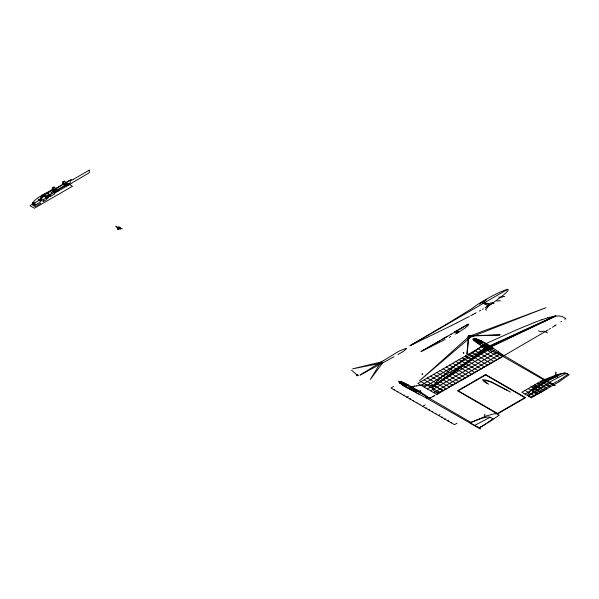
<?xml version="1.0" encoding="UTF-8"?>
<svg xmlns="http://www.w3.org/2000/svg" width="599" height="599" viewBox="0 0 599 599"><rect width="100%" height="100%" fill="white"/><g stroke="black" fill="none" stroke-linecap="round" stroke-linejoin="round"><path stroke-width="0.9" d="M413.61 389.29L412.262 389.29L412.262 388.511M416.245 390.81L414.905 390.81L414.905 390.031M49.245 194.533L47.284 195.671L48.437 196.689L47.778 195.918M48.482 196.465L48.317 196.944M41.825 197.378L42.432 196.861M47.284 197.43L47.785 197.722A1.348 0.779 -60 0 0 48.062 197.191C47.89 198.598 46.909 195.237 48.422 196.075C49.125 200.029 46.467 196.704 48.369 195.94M432.665 388.272L433.287 386.19L435.091 383.517M41.129 197.955L41.526 197.341A1.348 0.779 -60 0 1 41.818 196.764C42.2 191.83 41.421 200.066 41.458 195.274C41.571 194.256 40.507 198.224 42.327 197.056A1.348 0.779 -60 0 0 42.057 197.58L41.174 197.648L41.518 197.146A0.988 0.569 -60 0 1 42.304 196.285A0.988 0.569 -60 0 1 42.836 196.764M406.436 348.738L403.943 350.969L397.916 354.623M42.05 197.603L41.518 197.146M468.575 324.68L468.59 324.636A6.245 3.609 0 0 1 468.021 325.482L464.772 328.267L458.916 331.973M48.092 196.584A0.988 0.569 -60 0 0 47.029 196.951A0.988 0.569 -60 0 0 47.029 198.194A0.988 0.569 -60 0 0 48.092 197.333L48.272 195.91M470.425 335.537L470.402 335.597A3.392 1.954 0 0 1 468.313 336.945L467.729 337.102M118.347 227.755L119.545 227.568L118.789 228.009M51.357 193.2L53.633 190.437L57.197 187.674L71.408 179.363M47.718 197.408L47.164 197.595L47.785 197.071M380.702 362.47L370.377 379.392L382.716 362.837M47.643 197.528L48.092 197.333M435.106 383.502L436.626 381.743M55.198 189.606L55.61 189.606M55.58 189.741L55.235 189.741M65.418 183.706L65.83 183.706M65.8 183.841L65.441 183.833M436.649 381.72L438.258 380.051M441.845 390.473L441.149 391.147M438.056 380.253L439.501 378.838M492.947 418.738L484.029 425.088M439.224 379.1L440.774 377.64M568.945 374.862L559.593 381.451M440.804 377.617L455.577 365.42L483.715 344.657M441.036 391.244L439.509 392.48M51.514 193.499L51.132 192.541L50.915 193.155M474.745 339.521L473.951 340.172L480.009 342.628L481.596 341.325L475.539 338.869L474.737 339.521L480.81 341.977M498.967 415.249L490.858 420.947M567.8 374.345L561.211 378.95M477.313 339.476L475.561 340.876L473.495 340.007L475.254 338.615L477.313 339.476L475.396 339.071A0.973 0.562 0 0 0 474.97 339.154L474.64 339.304A7.502 4.335 0 0 0 474.468 339.408L474.266 339.558A0.951 0.547 0 0 0 474.131 339.805L474.865 340.891A17.483 10.093 0 0 0 478.354 343.279L479.814 343.744M534.825 386.924L529.965 391.154L527.914 393.985A5.009 2.89 0 0 0 527.801 394.479L527.794 394.711A4.133 2.389 0 0 0 528.011 395.437L528.056 395.49A3.437 1.984 0 0 0 528.393 395.872L530.152 397.017M534.967 386.812L544.371 379.639M545.389 380.26L536.127 387.463L533.155 390.975A3.736 2.156 0 0 0 533.095 391.244L533.095 391.506A2.973 1.715 0 0 0 533.245 391.978L533.267 392.001M439.396 392.562L439.045 392.817M546.34 380.807L533.005 390.323L547.037 381.159L559.092 375.281L546.438 380.762M438.97 392.869L438.109 393.453M54.262 192.182L56.695 190.714M564.76 319.327L565.935 318.548L562.176 316.572L559.346 315.943L555.954 316.025L489.218 347.757L432.912 387.096L433.242 386.273L487.579 346.851L421.015 385.314L416.215 385.906M438.019 393.521L437.36 393.94M561.495 321.468L560.806 321.918M487.129 348.416L488.949 349.374M487.781 348.753L488.305 349.03M487.519 349.239L489.031 348.281M489.757 349.015L487.593 348.274L489.855 346.843L492.94 348.064L490.424 349.352L487.938 348.056M556.254 324.823L555.093 325.549M454.663 332.003L457.059 330.498M454.521 319.327L472.199 308.418C485.212 297.651 534.226 274.132 490.124 304.809M456.603 330.745L468.044 324.104M437.248 394.015L436.229 394.636M554.936 325.646L552.353 327.256M54.374 189.741L54.786 189.741M54.786 189.943L54.374 189.943M65.418 183.361L66.511 182.95L68.735 183.691L68.735 184.702L66.961 185.727L65.59 184.941M65.815 183.571L64.737 183.975L62.513 182.148L64.295 181.123L66.511 182.95M118.744 226.901L119.149 226.901M119.141 227.111L118.774 227.118M528.048 395.475L549.103 382.387L566.145 373.394M383.622 360.523L399.406 350.969L406.189 348.311M454.476 332.071L454.851 331.831M454.978 331.756L456.431 330.933L458.669 332.123M383.353 360.695L360.164 374.929M490.244 421.329L487.391 423.044M550.474 328.417L549.208 329.188M560.889 379.145L558.118 380.799M454.072 319.604L449.842 322.172M470.582 335.32C472.244 335.949 468.515 337.791 467.737 337.267M548.182 329.817L546.123 331.06M448.936 322.726L444.84 325.197M479.365 304.045L486.643 299.642M486.785 306.606L490.424 304.404M492.595 303.214L485.168 307.736M451.189 334.07L450.553 334.452M546.048 331.112L503.549 355.926M489.668 305.078L488.215 305.917L482.09 302.383L483.543 301.544L489.668 305.078L487.886 306.149M443.926 325.744L409.963 345.713M447.356 336.361L441.635 339.7M486.987 306.681L487.586 306.329M559.384 381.57L558.957 381.818M458.542 332.19L458.033 332.49M434.964 395.385L433.489 396.231M430.576 390.81L497.043 352.332M433.728 392.63L500.202 354.159M528.206 395.939L550.384 383.083M485.796 423.972L479.17 427.798L470.425 423.126M558.732 381.952L531.358 397.766M70.195 180.284L53.663 189.853L52.293 189.067L52.293 188.049L54.075 187.023L56.291 188.85L58.515 189.591L58.515 190.602L56.74 191.628L55.37 190.841M52.293 189.067L52.959 188.678M62.513 182.148L62.513 183.167L63.18 182.777M52.36 189.479L40.425 196.367C38.68 196.494 27.284 206.318 34.787 203.697M42.963 196.697L42.963 194.937L46.011 193.178L49.313 194.57L49.313 196.18L49.058 194.42M55.235 188.917L54.344 189.426M56.576 190.782L55.243 191.553A1.026 0.592 60 0 1 54.516 191.965A1.026 0.592 60 0 1 53.79 190.714L54.457 189.688M54.681 189.561L55.505 188.88M68.735 184.702L67.365 183.915L65.463 185.009L65.463 185.653A1.026 0.592 60 0 1 64.737 186.064A1.026 0.592 60 0 1 64.011 184.814L64.677 183.788M65.014 183.601L65.793 183.152L65.403 182.785M54.906 190.265L54.906 189.583L55.774 189.449L55.909 190.422M65.126 184.365L65.126 183.683L65.995 183.549L66.13 184.522M52.293 188.049L54.516 189.876L55.25 189.456M56.291 188.85L55.572 189.052M42.327 197.056L40.358 198.194L43.6 199.549L46.647 197.79L46.647 199.549L43.6 201.309L40.298 199.916L40.298 198.299L40.552 200.059M41.878 196.547A1.752 1.011 0 0 1 42.926 196.03L44.611 196.105M89.236 170.168L73.333 179.348M44.551 196.068L44.109 196.322L46.647 197.79M53.79 190.714L54.681 190.205M64.011 184.814L65.014 184.237M54.906 189.583L55.909 189.733M65.126 183.683L66.13 183.833M34.136 203.173L39.721 199.946M34.001 203.338L29.95 205.674L34.39 208.242L72.479 186.252L68.039 183.683M38.868 200.53L40.485 199.594M46.422 198.254L46.647 198.381A1.348 0.779 -60 0 1 46.647 196.622L45.314 196.801L45.502 196.405L42.963 194.937M57.504 189.763L64.797 185.555M40.358 199.954L40.807 199.692M54.516 189.876L56.74 190.617L70.263 182.882L70.263 180.247M54.644 192.227L51.851 190.609L47.403 193.178L50.204 194.787L54.644 192.227L54.644 193.986L50.204 196.547L48.804 195.746M34.278 204.132L32.683 205.053L35.221 206.52L40.807 203.293L39.534 202.559L33.948 205.786M48.804 196.547L49.245 196.292L48.549 196.405L48.549 194.645M410.308 345.526L507.81 289.235M421.082 351.531L445.005 339.573M422.722 350.587L438.086 341.744M440.325 340.457L438.213 341.67M421.209 351.463L468.47 324.201M456.505 333.366L459.178 331.794M393.513 386.557L390.99 388.01L454.469 424.661L456.992 423.201M394.06 389.889L394.689 389.522M479.065 342.276L477.777 342.913L478.938 343.586L479.949 343.002L478.788 342.336M478.047 343.07L478.683 343.437L477.65 343.422L478.152 343.13M405.194 386.16L406.773 385.247L410.098 387.164L409.716 387.388L411.303 388.302L409.791 388.998L405.194 386.16L410.098 388.998M397.212 391.709L397.848 391.342M400.372 393.528L401.001 393.169M484.419 345.046L417.862 383.465L436.888 394.449L503.445 356.031M412.262 389.29L413.213 388.744M403.531 395.355L404.16 394.988M413.452 390.773L414.845 389.979L417.466 391.491L416.088 392.285L410.832 389.253L412.209 388.459L414.83 389.979M414.897 390.81L415.848 390.263M406.773 397.227L408.353 396.313M424.174 387.111L490.731 348.685M409.926 399.046L410.562 398.687M427.334 388.938L493.89 350.512M413.085 400.873L413.714 400.506M416.245 402.693L416.874 402.326M426.525 397.991L427.611 397.362M419.397 404.52L420.034 404.153M503.392 356.016L465.191 377.909M422.729 406.339L425.253 404.879M425.799 408.211L426.428 407.844M428.951 410.03L429.588 409.671M432.111 411.857L432.74 411.491M435.271 413.677L435.9 413.317M438.431 415.504L440.01 414.59M441.583 417.323L442.212 416.964M444.825 419.195L445.454 418.828M447.985 421.022L448.614 420.655M451.137 422.842L451.773 422.475M544.072 379.437L521.849 392.27L531.403 397.751M525.001 394.09L547.231 381.264M547.269 387.059L557.235 381.316M479.252 427.843L483.603 425.335M546.805 387.328L543.6 389.118M546.715 388.893L547.224 388.601L537.722 383.098M40.425 200.62L41.848 199.804M456.76 333.216L457.658 332.707M434.552 395.625L433.99 395.939M545.831 389.402L541.945 391.574M483.326 308.792L482.405 309.316M73.078 179.49L71.236 180.426M433.002 396.508C434.058 395.917 428.854 398.822 430.194 398.073M432.755 396.643L433.354 396.306M430.269 398.036L429.805 398.29M455.599 333.875L455.075 334.16M464.607 378.239L457.239 382.319M53.723 189.778L52.18 190.542M480.855 310.192L479.297 311.053M486.875 345.511L484.808 347.061L486.994 348.393L489.181 346.911L486.875 345.511L488.956 346.334L488.589 346.536M487.788 345.571L488.275 345.863M487.301 346.132L488.934 345.241M487.496 345.031L489.263 346.027M456.386 382.791L454.596 383.764M360.306 375.011L394.06 356.742M476.153 312.783L475.202 313.292M541.713 391.701L541.256 391.956M475.044 313.382L472.656 314.662M452.881 384.693L448.142 387.231M453.398 384.416L452.971 384.648M543.256 389.305L537.4 392.218M450.695 336.556L449.22 337.349M541.024 392.075L530.781 396.95M472.499 314.752L470.739 315.688M503.257 296.685L502.561 296.992A2.523 1.453 0 0 1 501.932 297.141L500.599 297.224A12.983 7.495 0 0 1 499.536 297.186L498.653 297.141M503.527 296.535L504.358 296.408A1.617 0.936 0 0 1 504.613 296.542L504.71 296.602M469.294 316.452L457.104 322.741M445.192 388.781L445.97 388.377M474.835 425.312L490.162 417.301M444.84 388.968L444.406 389.193M54.427 193.29L72.142 182.95A8.274 4.777 -60 0 0 72.674 182.545L72.801 182.44A6.881 3.976 -60 0 1 73.303 182.066L89.303 172.767L89.303 170.131M443.095 389.874L442.129 390.368M456.94 322.824L451.833 325.392M439.217 391.851L437.218 392.862M451.504 325.557L410.016 345.735M483.872 344.567L515.896 330.131L534.488 322.427M487.616 346.836L554.622 316.205L555.924 316.025L554.195 316.272M537.34 392.248L535.304 393.116M545.457 380.23L557.939 374.884L564.026 373.162A3.729 2.156 0 0 1 564.513 373.132L564.999 373.132A2.935 1.692 0 0 1 565.8 373.229L565.845 373.237A2.523 1.46 0 0 1 566.317 373.379L569.005 374.742M470.477 422.782L486.381 415.961L494.13 413.774A4.762 2.748 0 0 1 494.789 413.729L495.373 413.729M544.454 379.579L557.504 374.547L564.093 373.14A4.186 2.418 0 0 1 564.692 373.147L565.351 373.207A3.908 2.254 0 0 1 566.003 373.334L567.972 374.15M534.226 322.532L542.342 319.559M470.073 422.542L482.015 418.139L488.163 416.986A3.968 2.291 0 0 1 488.702 417.009L489.39 417.099A3.983 2.299 0 0 1 489.93 417.211L492.97 418.656M356.997 375.858L358.868 375.154M53.88 192.009L53.483 191.208L53.693 191.972M541.893 319.709L547.516 317.897M547.434 317.919L549.298 317.395M549.403 317.365L553.072 316.489M405.343 385.262L405.665 384.97L405.141 385.337M381.368 361.916L352.676 368.812L382.237 363.024M553.102 316.482L554.105 316.287M473.27 338.315C482.801 339.955 490.678 346.724 498.645 351.86M410.442 386.782L410.981 386.699M411.857 386.565L413.28 386.34M414.156 386.213L414.77 386.115M408.421 385.194L411.191 386.669M413.183 386.355L414.373 386.175M415.384 386.026L416.305 385.891M420.378 385.382L420.895 385.329M421.06 385.314L428.802 385.112M416.417 392.854L418.589 393.828M48.175 196.24L48.062 196.173A1.348 0.779 -60 0 0 47.785 195.963M398.882 381.136L402.925 382.357M428.652 385.097L431.033 385.329M431.085 385.337L431.505 385.397M485.497 303.521C488.215 304.921 490.671 301.859 493.179 303.124A9.629 5.556 0 0 1 493.613 303.386L494.123 303.7M431.594 385.412L432.051 385.494M432.081 385.494L433.713 385.853M536.637 386.669L536.33 386.61A4.403 2.538 0 0 0 535.499 386.475L534.914 386.475A1.445 0.839 0 0 0 534.57 386.527L533.155 386.954A0.913 0.532 0 0 1 532.811 386.954L531.972 386.707A7.765 4.485 0 0 1 531.298 386.355L530.894 386.123M496.511 300.818L496.878 300.893A5.458 3.152 0 0 0 497.514 301.005L498.241 301.02A0.958 0.554 0 0 0 498.503 300.96L499.873 300.571A2.523 1.453 0 0 1 500.21 300.743L500.33 300.81M433.773 385.868L442.249 389.964M64.737 183.975L66.961 184.717L66.961 185.727M118.063 227.515L122.278 228.915M554.127 384.588L550.182 382.694M402.992 382.387L403.808 382.761M500.689 355.259C491.39 350.64 479.762 346.372 472.873 339.274A4.103 2.366 0 0 1 472.783 339.034L472.783 339.034M403.883 382.798L407.058 384.438M486.41 310.117L486.171 310.005A4.223 2.433 0 0 1 485.991 309.915L485.639 309.638A0.981 0.569 0 0 1 485.564 309.384L487.721 307.317A1.086 0.629 0 0 0 487.631 307.025L487.144 306.643M426.271 398.013L405.568 387.014M538.553 330.828L541.107 331.839L543.151 331.21A1.093 0.629 0 0 1 543.652 331.18L545.929 332.033A23.601 13.627 0 0 1 546.475 332.34L547.479 332.917M407.163 384.513L408.6 385.314L406.631 385.202L401.143 381.803L408.346 385.15M482.015 302.353L485.647 304.359M65.598 184.597L65.261 183.968M415.541 390.256L413.842 389.298M415.699 390.346L424.721 395.452M507.712 390.511L491.465 382.207L486.972 380.844L484.172 380.724L485.34 382.14A32.833 18.958 0 0 0 485.879 382.514L488.634 384.229M426.398 398.065L480.181 428.869M500.846 355.252L550.137 383.517L555.146 385.756L502.157 354.496M510.438 392.068L490.881 381.675L485.684 379.968L482.509 379.766L483.678 381.181A32.908 18.996 0 0 0 484.217 381.548L486.972 383.27M555.243 372.024L555.513 372.181A6.394 3.691 0 0 1 555.932 372.436L556.306 372.915A0.764 0.442 0 0 1 556.254 373.102L555.423 373.933A2.141 1.235 0 0 0 555.303 374.27L557.272 377.213M474.393 339.221L503.504 356.016M455.158 331.666L457.262 332.887M540.897 381.264L550.451 386.782M481.199 346.843L500.307 357.88M478.039 348.67L497.148 359.7M474.88 350.49L493.988 361.526M534.54 384.94L544.094 390.451M471.72 352.317L490.836 363.346M531.38 386.759L540.942 392.278M468.568 354.136L487.676 365.173M528.206 388.594L537.76 394.112M534.929 393.214L533.507 392.293M465.408 355.963L484.434 366.947M525.061 390.428L534.57 395.924M462.166 357.828L481.282 368.864M459.014 359.655L478.122 370.684M455.854 361.474L474.962 372.511M452.694 363.301L471.81 374.33M449.542 365.12L468.65 376.157M446.382 366.947L465.49 377.976M443.14 368.819L462.248 379.848M439.98 370.639L459.096 381.675M436.828 372.466L455.936 383.495M433.669 374.285L452.777 385.322M499.079 415.085L497.118 414.066A3.25 1.872 0 0 0 496.451 413.864L496.369 413.849A3.706 2.141 0 0 0 495.373 413.729M430.509 376.105L449.624 387.141M427.357 377.932L446.465 388.961M424.174 379.796L443.2 390.78M421 381.63L440.025 392.615M62.513 183.167L63.883 183.953M57.399 189.958L55.243 190.909L55.243 191.553M57.833 190.205L58.515 190.602M120.279 228.803L115.839 226.235L117.209 227.493M118.909 228.481L120.279 229.267L120.279 227.335M48.062 196.173L47.553 195.88A1.348 0.779 -60 0 0 47.284 195.671M41.249 198.119L41.631 198.336M427.708 397.309L470.664 422.302M413.198 388.931L410.54 387.164M437.135 392.854L434.11 390.945L432.837 389.365M424.564 395.362L428.128 397.466M411.049 386.707L427.656 397.257M428.315 397.571L429.55 398.298M405.418 386.924L404.909 386.625M429.528 398.268L417.952 390.278L411.378 386.939A2.508 1.445 0 0 0 410.832 386.819M404.4 386.318L398.455 381.773M484.449 414.478L484.703 414.643A6.02 3.474 0 0 1 485.108 414.92L484.359 416.088A5.953 3.437 0 0 0 484.509 416.335L484.643 416.53M55.407 190.512L53.977 190.594L55.183 190.407L55.041 189.868M479.35 427.888L480.278 428.862M400.506 382.267L405.231 385.554M400.342 382.334L405.074 385.621M498.503 351.763L502.142 354.406M351.568 370.13L357.139 375.086M482.232 342.351L481.289 341.423A17.805 10.28 0 0 0 477.268 339.513M118.782 228.548L118.782 229.192A1.026 0.592 60 0 1 118.063 229.604A1.026 0.592 60 0 1 117.337 228.354L117.337 227.717M65.995 183.549L65.995 184.043M65.763 184.05L65.763 184.732M65.493 183.466L65.493 184.155M64.295 181.123L64.295 181.871M56.74 190.617L56.74 191.628M55.774 189.449L55.774 189.943M55.542 189.95L55.542 190.632M55.273 189.366L55.273 190.055M54.075 187.023L54.075 187.772M50.204 194.787L50.204 196.547M43.6 199.549L43.6 201.309M41.121 197.752L41.061 199.841M56.972 190.782A1.026 0.592 60 0 1 56.081 190.782M482.487 342.396A2.823 1.632 0 0 1 481.491 343.242M481.364 343.309A2.883 1.662 0 0 1 479.889 343.893M418.611 393.813A1.333 0.771 0 0 1 418.843 393.992M470.485 423.059A1.625 0.936 0 0 1 469.908 422.774M66.788 185.136A1.026 0.592 60 0 1 66.407 184.971M39.564 200.583A0.898 0.517 60 0 1 40.155 199.984A0.898 0.517 60 0 1 40.784 201.257A0.898 0.517 60 0 1 39.863 201.197M38.284 199.789A0.898 0.517 60 0 1 38.92 199.272A0.898 0.517 60 0 1 39.512 200.553M43.472 196.397A1.348 0.779 -60 0 1 43.839 196.884M42.963 196.105A1.348 0.779 -60 0 1 43.345 196.801M45.756 197.371A1.348 0.779 -60 0 1 46.138 196.33M47.725 196.173A1.752 1.011 0 0 1 46.685 196.689M47.725 197.932A1.752 1.011 0 0 1 46.685 198.449M117.733 228.556L118.325 229.155L117.733 228.526M493.89 350.64L494.489 350.685L493.905 350.595M54.127 190.856C54.809 192.841 55.168 189.995 54.127 190.819M64.348 184.956C65.081 186.963 65.321 184.028 64.348 184.956M468.381 335.74L466.965 354.106L469.047 336.121L500.12 334.923L468.381 335.74M419.824 391.042L420.955 391.072L419.832 391.012M422.003 374.038L422.842 374.061L422.01 374.016M463.192 352.946L464.03 352.991L463.207 352.901M467.175 365.645L468.111 365.667L467.175 365.645M469.249 336.286L419.525 380.784L470.709 337.125L545.899 307.721L469.249 336.286M479.365 340.337L477.605 341.729L479.664 342.598L481.424 341.198L479.365 340.337M488.013 347.083L433.197 386.58L488.806 347.54L555.071 316.22L488.013 347.083M483.146 345.129L482.465 344.949L483.146 345.129M45.816 194.832L45.584 195.334L46.445 195.199L45.816 194.832M405.171 384.461L404.175 385.037L405.358 385.719L406.354 385.142L405.171 384.461M482.255 341.902L479.05 343.759L483.94 346.574L487.144 344.724L482.255 341.902M484.299 343.901L484.808 344.193L484.299 343.901M485.227 374.772L457.471 390.795L497.11 413.677L524.881 397.669L485.227 374.772M486.014 374.772L458.265 390.795L497.919 413.692L525.667 397.669L486.014 374.772M401.412 381.818L399.436 382.776L404.168 386.063L406.144 385.112L401.412 381.818M357.019 374.607L356.427 374.824L357.491 375.401L357.019 374.607M410.607 386.789L413.198 388.279L410.607 386.789M414.373 391.327A1.033 0.599 0 0 0 415.923 390.818A1.033 0.599 0 0 0 414.381 390.293A1.033 0.599 0 0 0 414.373 391.327M411.738 389.814A1.033 0.599 0 0 0 413.295 389.298A1.033 0.599 0 0 0 411.753 388.781A1.033 0.599 0 0 0 411.738 389.814M400.102 383.098A1.235 0.711 0 0 0 402.011 382.536A1.235 0.711 0 0 0 400.222 381.863A1.235 0.711 0 0 0 400.102 383.098M401.869 384.116A1.235 0.711 0 0 0 403.786 383.562A1.235 0.711 0 0 0 401.989 382.881A1.235 0.711 0 0 0 401.869 384.116M403.614 385.127A1.235 0.711 0 0 0 405.53 384.565A1.235 0.711 0 0 0 403.733 383.892A1.235 0.711 0 0 0 403.614 385.127M33.963 203.727A0.898 0.517 60 0 0 34.997 204.746A0.898 0.517 60 0 0 34.794 203.375A0.898 0.517 60 0 0 33.963 203.727M32.69 203.001A0.898 0.517 60 0 0 33.731 204.012A0.898 0.517 60 0 0 33.522 202.649A0.898 0.517 60 0 0 32.69 203.001"/></g></svg>
